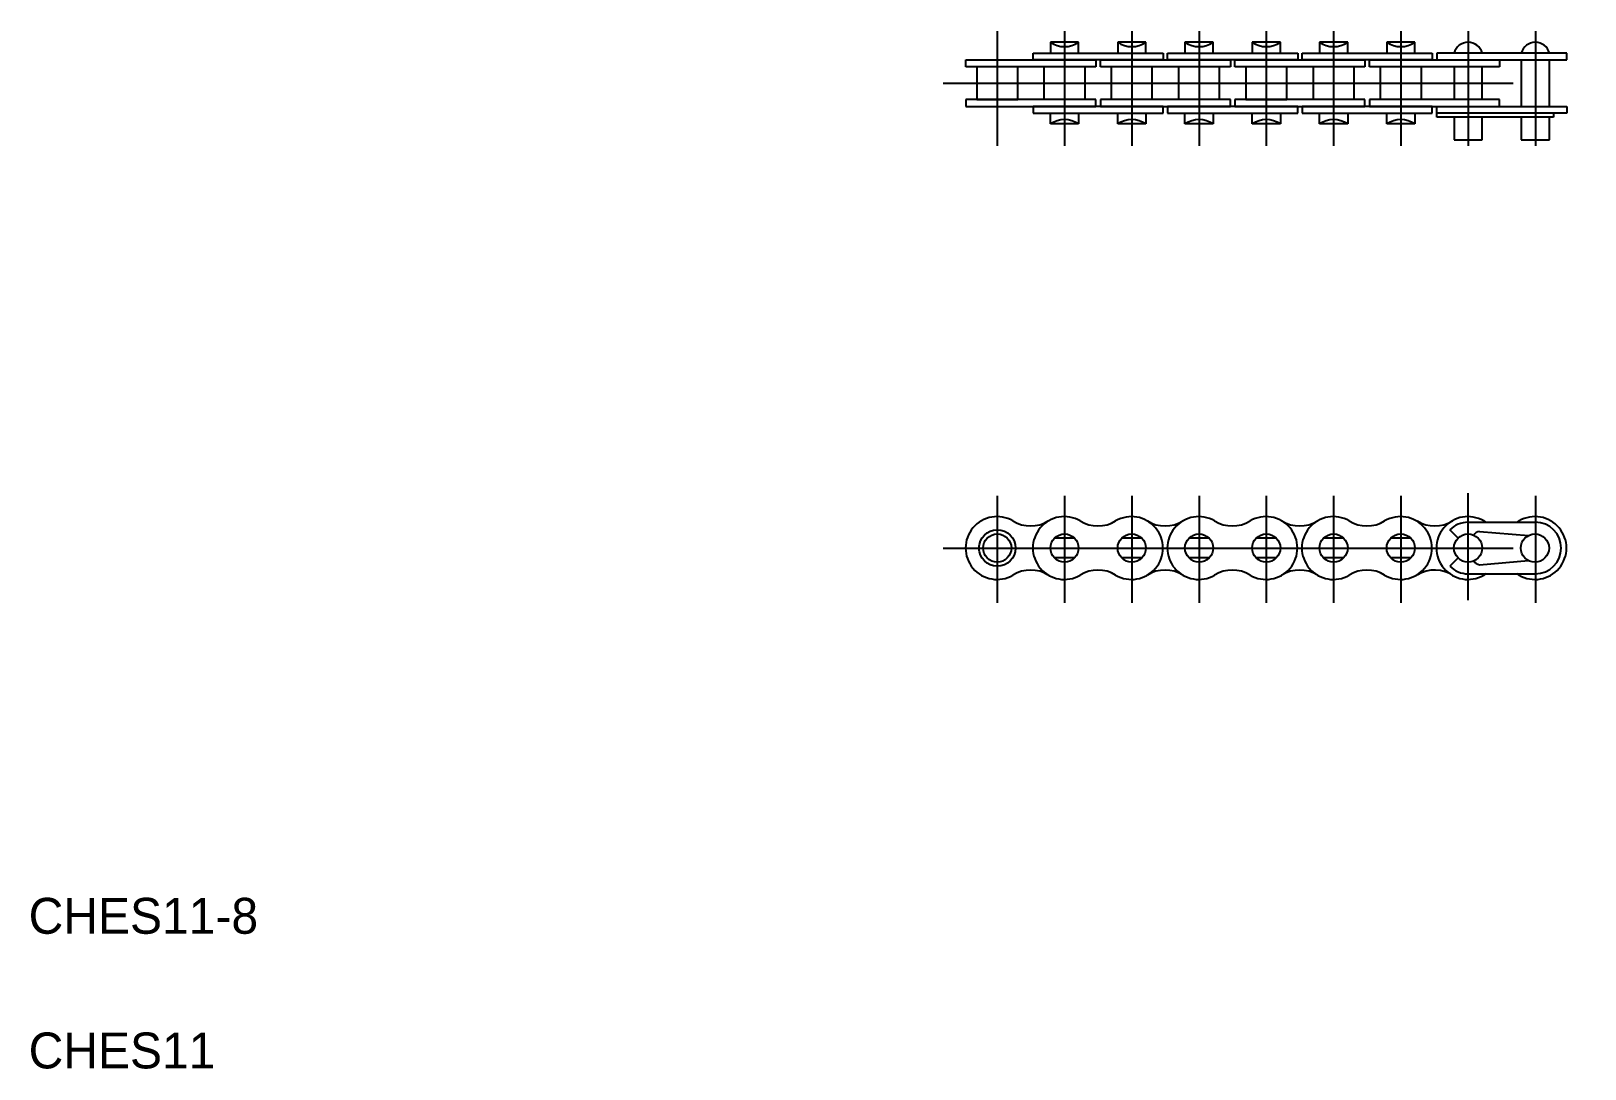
# Model space of a CAD drawing. Extents: x 5.1 to 91.7, y 5 to 62.8.
import ezdxf

# ---------------------------------------------------------------- set-up
doc = ezdxf.new("R2010")
doc.units = 0
doc.linetypes.add('CENTER', pattern=[50.8, 31.75, -6.35, 6.35, -6.35])
doc.layers.get('0').update_dxf_attribs({"linetype": 'CONTINUOUS'})
doc.layers.add('CENTER', color=1, linetype='CENTER')

msp = doc.modelspace()

# ---------------------------------------------------------------- linework, layer by layer
at = {"color": 7, "linetype": 'CONTINUOUS'}
for p, q in [((60.951, 61.557), (68.198, 61.557)), ((60.951, 61.177), (60.951, 61.557)), ((63.486, 62.157), (61.916, 62.157)), ((61.916, 62.157), (61.916, 61.557)), ((63.486, 61.557), (63.486, 62.157)), ((67.233, 62.157), (65.663, 62.157)), ((65.663, 62.157), (65.663, 61.557)), ((67.233, 61.557), (67.233, 62.157)), ((68.198, 61.557), (68.198, 61.177)), ((68.445, 61.557), (75.692, 61.557)), ((68.445, 61.177), (68.445, 61.557)), ((70.98, 62.157), (69.41, 62.157)), ((69.41, 62.157), (69.41, 61.557)), ((70.98, 61.557), (70.98, 62.157)), ((74.727, 62.157), (73.157, 62.157)), ((73.157, 62.157), (73.157, 61.557)), ((74.727, 61.557), (74.727, 62.157)), ((75.692, 61.557), (75.692, 61.177)), ((75.939, 61.557), (83.186, 61.557)), ((75.939, 61.177), (75.939, 61.557)), ((78.474, 62.157), (76.904, 62.157)), ((76.904, 62.157), (76.904, 61.557)), ((78.474, 61.557), (78.474, 62.157)), ((82.221, 62.157), (80.651, 62.157)), ((80.651, 62.157), (80.651, 61.557)), ((82.221, 61.557), (82.221, 62.157)), ((83.186, 61.557), (83.186, 61.177)), ((90.68, 61.557), (83.433, 61.557)), ((83.433, 61.557), (83.433, 61.177)), ((90.68, 61.177), (90.68, 61.557)), ((57.204, 61.177), (64.451, 61.177)), ((57.204, 60.797), (57.204, 61.177)), ((64.451, 60.797), (57.204, 60.797)), ((57.811, 60.797), (57.811, 58.967)), ((60.097, 60.797), (57.811, 60.797)), ((60.096, 58.967), (60.096, 60.797)), ((68.198, 61.177), (60.951, 61.177)), ((61.558, 60.797), (61.558, 58.967)), ((63.843, 58.967), (63.843, 60.797)), ((64.451, 61.177), (64.451, 60.797)), ((64.698, 61.177), (71.945, 61.177)), ((64.698, 60.797), (64.698, 61.177)), ((71.945, 60.797), (64.698, 60.797)), ((65.305, 60.797), (65.305, 58.967)), ((67.59, 58.967), (67.59, 60.797)), ((75.692, 61.177), (68.445, 61.177)), ((69.052, 60.797), (69.052, 58.967)), ((71.337, 58.967), (71.337, 60.797)), ((71.945, 61.177), (71.945, 60.797)), ((72.192, 61.177), (79.439, 61.177)), ((72.192, 60.797), (72.192, 61.177)), ((79.439, 60.797), (72.192, 60.797)), ((75.085, 60.797), (72.799, 60.797)), ((72.799, 60.797), (72.799, 58.967)), ((75.084, 58.967), (75.084, 60.797)), ((83.186, 61.177), (75.939, 61.177)), ((76.546, 60.797), (76.546, 58.967)), ((78.831, 58.967), (78.831, 60.797)), ((79.439, 61.177), (79.439, 60.797)), ((79.686, 61.177), (86.933, 61.177)), ((79.686, 60.797), (79.686, 61.177)), ((86.933, 60.797), (79.686, 60.797)), ((80.293, 60.797), (80.293, 58.967)), ((82.578, 58.967), (82.578, 60.797)), ((83.433, 61.177), (90.68, 61.177)), ((84.398, 60.797), (84.398, 58.967)), ((85.968, 58.967), (85.968, 60.797)), ((86.933, 61.177), (86.933, 60.797)), ((88.145, 61.177), (88.145, 58.587)), ((89.715, 58.587), (89.715, 61.177)), ((64.451, 58.967), (57.204, 58.967)), ((57.204, 58.967), (57.204, 58.587)), ((57.811, 58.967), (60.097, 58.967)), ((64.451, 58.587), (64.451, 58.967)), ((71.945, 58.967), (64.698, 58.967)), ((64.698, 58.967), (64.698, 58.587)), ((71.945, 58.587), (71.945, 58.967)), ((79.439, 58.967), (72.192, 58.967)), ((72.192, 58.967), (72.192, 58.587)), ((72.799, 58.967), (75.085, 58.967)), ((79.439, 58.587), (79.439, 58.967)), ((86.933, 58.967), (79.686, 58.967)), ((79.686, 58.967), (79.686, 58.587)), ((86.933, 58.587), (86.933, 58.967)), ((57.204, 58.587), (64.451, 58.587)), ((68.198, 58.587), (60.951, 58.587)), ((60.951, 58.587), (60.951, 58.207)), ((60.951, 58.207), (68.198, 58.207)), ((61.916, 57.607), (61.916, 58.207)), ((62.763, 58.207), (62.763, 58.207)), ((63.486, 58.207), (63.486, 57.607)), ((64.574, 58.207), (64.575, 58.207)), ((64.698, 58.587), (71.945, 58.587)), ((65.663, 57.607), (65.663, 58.207)), ((67.233, 58.207), (67.233, 57.607)), ((68.198, 58.207), (68.198, 58.587)), ((75.692, 58.587), (68.445, 58.587)), ((68.445, 58.587), (68.445, 58.207)), ((68.445, 58.207), (75.692, 58.207)), ((69.41, 57.607), (69.41, 58.207)), ((70.98, 58.207), (70.98, 57.607)), ((72.192, 58.587), (79.439, 58.587)), ((73.157, 57.607), (73.157, 58.207)), ((74.727, 58.207), (74.727, 57.607)), ((75.692, 58.207), (75.692, 58.587)), ((83.186, 58.587), (75.939, 58.587)), ((75.939, 58.587), (75.939, 58.207)), ((75.939, 58.207), (83.186, 58.207)), ((76.904, 57.607), (76.904, 58.207)), ((78.474, 58.207), (78.474, 57.607)), ((79.686, 58.587), (86.933, 58.587)), ((80.651, 57.607), (80.651, 58.207)), ((82.221, 58.207), (82.221, 57.607)), ((83.186, 58.207), (83.186, 58.587)), ((83.433, 58.587), (90.68, 58.587)), ((83.433, 58.207), (83.433, 58.587)), ((90.68, 58.207), (83.433, 58.207)), ((83.433, 57.992), (83.433, 58.207)), ((89.945, 57.992), (83.433, 57.992)), ((84.398, 57.992), (84.398, 56.717)), ((85.968, 56.717), (85.968, 57.992)), ((88.145, 57.992), (88.145, 56.717)), ((89.715, 56.717), (89.715, 57.992)), ((89.945, 58.207), (89.945, 57.992)), ((90.68, 58.587), (90.68, 58.207)), ((63.486, 57.607), (61.916, 57.607)), ((67.233, 57.607), (65.663, 57.607)), ((70.98, 57.607), (69.41, 57.607)), ((74.727, 57.607), (73.157, 57.607)), ((78.474, 57.607), (76.904, 57.607)), ((82.221, 57.607), (80.651, 57.607)), ((84.398, 56.717), (85.968, 56.717)), ((88.145, 56.717), (89.715, 56.717)), ((84.625, 34.541), (84.165, 35.001)), ((85.18, 35.422), (88.927, 35.422)), ((85.816, 34.914), (88.546, 34.684)), ((63.258, 34.54), (62.141, 34.54)), ((67.005, 34.54), (65.888, 34.54)), ((70.752, 34.54), (69.635, 34.54)), ((74.496, 34.54), (73.379, 34.54)), ((78.246, 34.54), (77.129, 34.54)), ((81.99, 34.54), (80.873, 34.54)), ((63.258, 33.432), (62.141, 33.432)), ((67.005, 33.432), (65.888, 33.432)), ((70.752, 33.432), (69.635, 33.432)), ((74.496, 33.432), (73.379, 33.432)), ((78.246, 33.432), (77.129, 33.432)), ((81.99, 33.432), (80.873, 33.432)), ((84.625, 33.431), (84.165, 32.971)), ((85.816, 33.058), (88.546, 33.289)), ((85.18, 32.55), (88.927, 32.55))]:
    msp.add_line(p, q, dxfattribs=at)
for centre, radius in [((58.954, 33.986), 1.017), ((58.954, 33.986), 0.785), ((62.701, 33.986), 0.785), ((66.448, 33.986), 0.785), ((70.195, 33.986), 0.785), ((73.939, 33.986), 0.785), ((77.689, 33.986), 0.785), ((81.433, 33.986), 0.785), ((85.18, 33.986), 0.785), ((88.906, 33.986), 0.785)]:
    msp.add_circle(centre, radius, dxfattribs=at)
for centre, radius, start, end in [((62.701, 63.303), 1.389, 235.589, 304.411), ((66.448, 63.303), 1.389, 235.589, 304.411), ((70.195, 63.303), 1.389, 235.589, 304.411), ((73.942, 63.303), 1.389, 235.589, 304.411), ((77.689, 63.303), 1.389, 235.589, 304.411), ((81.436, 63.303), 1.389, 235.589, 304.411), ((85.183, 61.343), 0.814, 15.21638, 164.78362), ((88.93, 61.343), 0.814, 15.21638, 164.78362), ((62.701, 56.461), 1.389, 55.589, 124.411), ((66.448, 56.461), 1.389, 55.589, 124.411), ((70.195, 56.461), 1.389, 55.589, 124.411), ((73.942, 56.461), 1.389, 55.589, 124.411), ((77.689, 56.461), 1.389, 55.589, 124.411), ((81.436, 56.461), 1.389, 55.589, 124.411), ((58.94, 33.986), 1.75, 59.553, 300.447), ((60.813, 37.087), 1.873, 238.22761, 301.7722), ((62.687, 33.986), 1.75, 59.553, 300.447), ((64.56, 37.087), 1.873, 238.228, 301.772), ((66.434, 33.986), 1.75, 239.525, 120.475), ((68.304, 37.087), 1.873, 238.228, 301.772), ((70.178, 33.986), 1.75, 59.553, 300.447), ((72.051, 37.087), 1.873, 238.228, 301.772), ((73.925, 33.986), 1.75, 239.525, 120.475), ((75.798, 37.087), 1.873, 238.228, 301.772), ((77.672, 33.986), 1.75, 59.553, 300.447), ((79.545, 37.087), 1.873, 238.228, 301.772), ((81.419, 33.986), 1.75, 239.525, 120.475), ((83.327, 37.087), 1.873, 238.228, 301.772), ((85.166, 33.986), 1.75, 59.553, 300.447), ((87.039, 37.087), 1.873, 238.228, 242.74138), ((87.039, 37.087), 1.873, 297.25862, 301.772), ((88.913, 33.986), 1.75, 239.525, 120.475), ((85.18, 33.986), 1.436, 90, 135), ((85.867, 34.484), 0.433, 97.027, 149.172), ((88.927, 33.986), 1.435, 270, 90), ((85.18, 33.986), 1.436, 225, 270), ((85.867, 33.488), 0.433, 210.828, 262.973), ((60.813, 30.885), 1.873, 58.228, 121.772), ((64.56, 30.885), 1.873, 58.228, 121.772), ((68.304, 30.885), 1.873, 58.228, 121.772), ((72.051, 30.885), 1.873, 58.228, 121.772), ((75.798, 30.885), 1.873, 58.228, 121.772), ((79.545, 30.885), 1.873, 58.228, 121.772), ((83.327, 30.885), 1.873, 55.288, 121.772), ((87.039, 30.885), 1.873, 117.25862, 121.772), ((87.039, 30.885), 1.873, 58.228, 62.74138)]:
    msp.add_arc(centre, radius, start, end, dxfattribs=at)
at = {"layer": 'CENTER', "color": 1, "linetype": 'CENTER'}
for p, q in [((58.954, 62.781), (58.954, 56.382)), ((58.954, 62.781), (58.954, 56.824)), ((62.701, 62.781), (62.701, 56.382)), ((66.448, 62.781), (66.448, 56.382)), ((70.195, 62.781), (70.195, 56.382)), ((73.942, 62.781), (73.942, 56.382)), ((73.942, 62.781), (73.942, 56.824)), ((73.942, 62.781), (73.942, 56.46)), ((77.689, 62.781), (77.689, 56.382)), ((81.436, 62.781), (81.436, 56.382)), ((85.183, 62.781), (85.183, 56.382)), ((88.93, 62.781), (88.93, 56.382)), ((55.938, 59.882), (91.132, 59.882)), ((58.954, 36.885), (58.954, 30.928)), ((62.701, 36.885), (62.701, 30.928)), ((66.448, 36.885), (66.448, 30.928)), ((70.195, 36.885), (70.195, 30.928)), ((73.942, 36.885), (73.942, 30.928)), ((77.689, 36.885), (77.689, 30.928)), ((81.436, 36.885), (81.436, 30.928)), ((85.183, 31.087), (85.183, 37.044)), ((88.929, 36.885), (88.929, 30.928)), ((55.938, 33.986), (91.689, 33.986))]:
    msp.add_line(p, q, dxfattribs=at)

# ---------------------------------------------------------------- texts
at = {"color": 7, "linetype": 'CONTINUOUS'}
for s, p in [('CHES11-8', (5, 12.5)), ('CHES11', (5, 5))]:
    msp.add_text(s, height=2, dxfattribs=at).set_placement(p)

doc.saveas('drawing.dxf')
